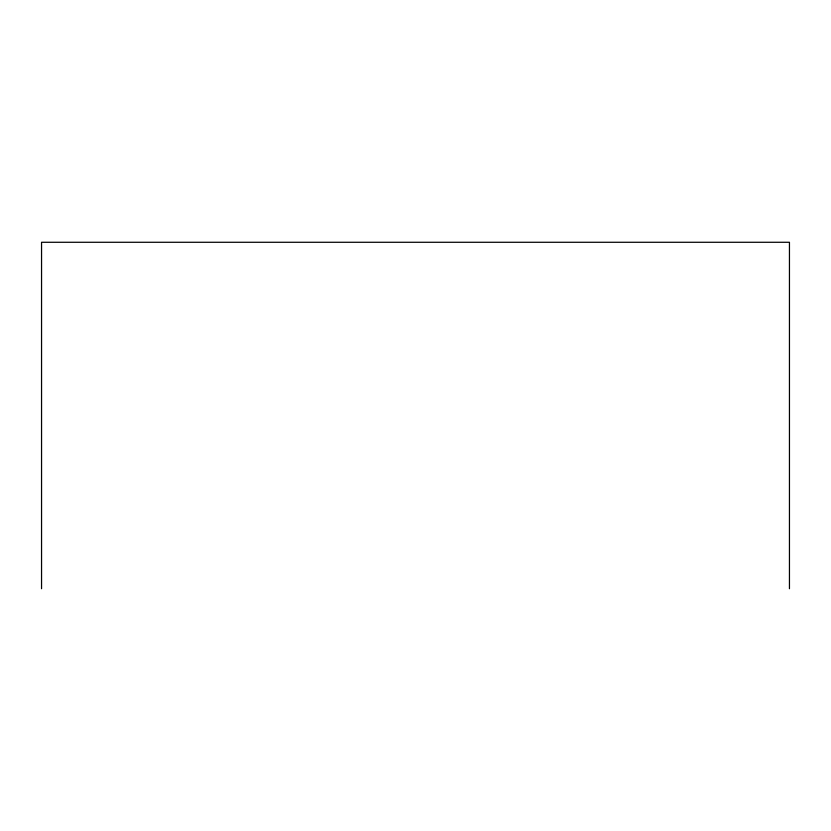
<?xml version="1.0" encoding="UTF-8"?>
<svg xmlns="http://www.w3.org/2000/svg" width="831" height="831" viewBox="0 0 831 831"><rect width="100%" height="100%" fill="white"/><g stroke="black" fill="none" stroke-linecap="round" stroke-linejoin="round"><path stroke-width="1.25" d="M789.45 588.722L789.45 242.278L41.55 242.278L41.55 588.722"/></g></svg>
